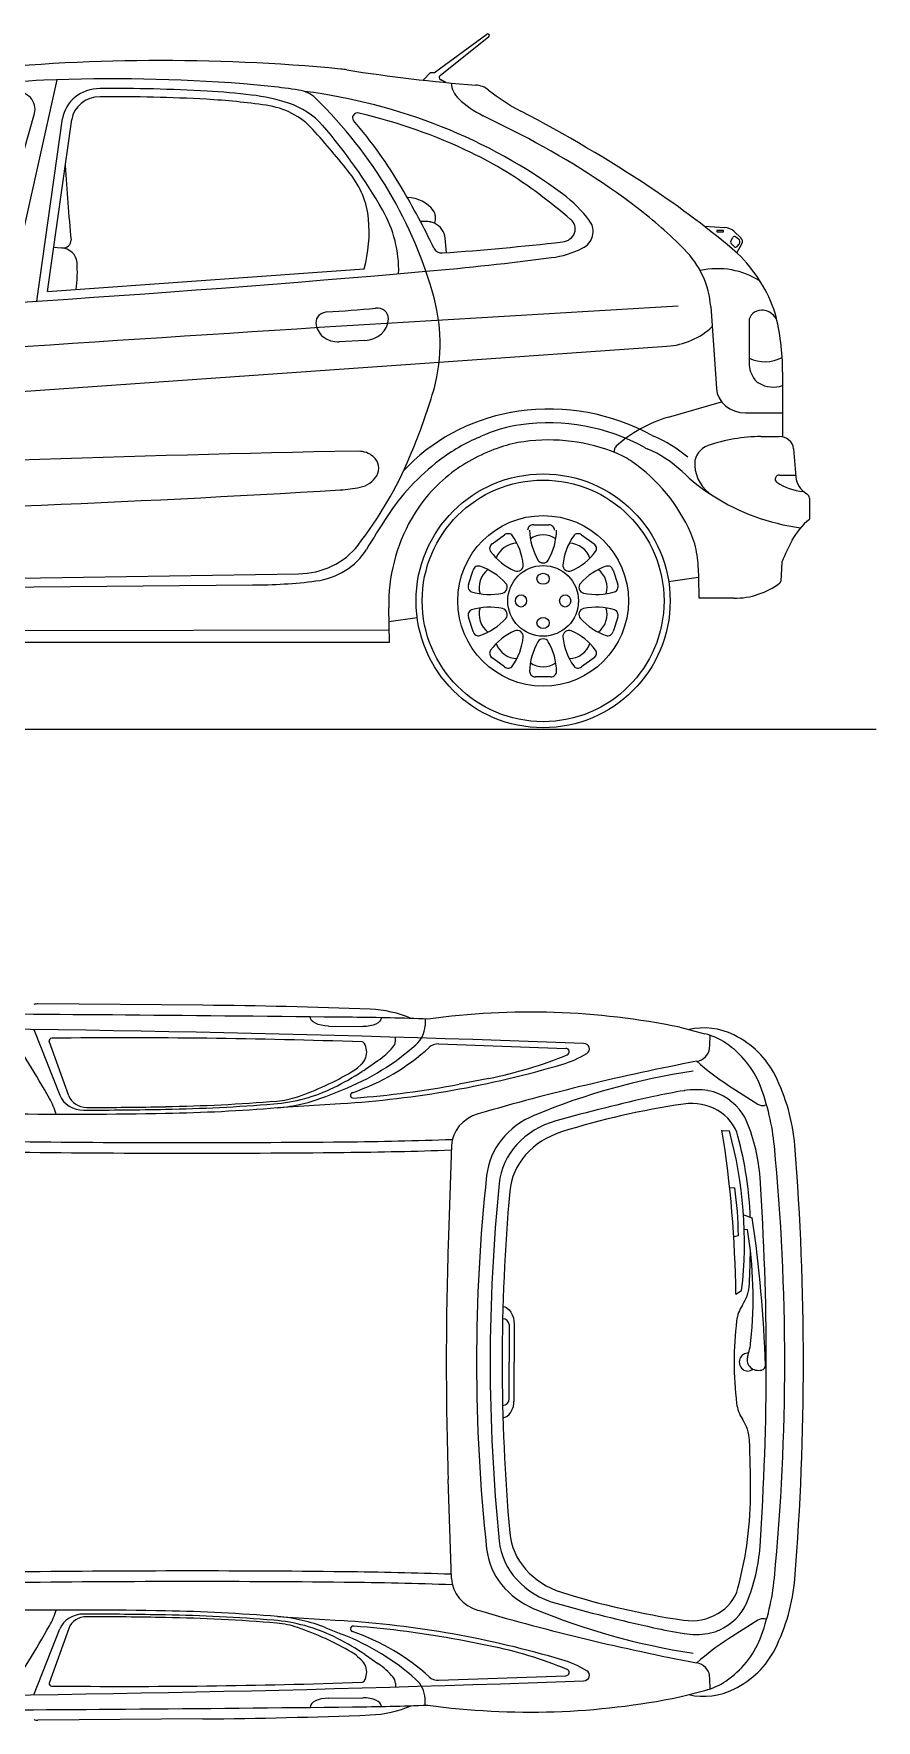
# Model space of a CAD drawing. Header units: millimetres. Extents: x 335 to 18837, y 383 to 11542.
# Drawn here: x 13395 to 15456, y 705 to 4835 of the extents above; entities that cross this region are included whole.
import ezdxf

# ---------------------------------------------------------------- set-up
doc = ezdxf.new("R2010")
doc.units = ezdxf.units.MM
doc.layers.add('dwgmodels.com', color=30, linetype='Continuous')

msp = doc.modelspace()

# ---------------------------------------------------------------- linework, layer by layer
at = {"color": 18, "true_color": 0x000000}
for p, q in [((14374.7, 4740), (14502.8, 4833.5)), ((14388.6, 4732.7), (14508.2, 4827.8)), ((13330.1, 4175.2), (13452.2, 4721.9)), ((14347.5, 4721), (14364.9, 4740)), ((14364.9, 4740), (14374.7, 4740)), ((14403.7, 4715.2), (14389.8, 4722.3)), ((13266.4, 4181.7), (13396.3, 4639.7)), ((13402.1, 4179.8), (13465.2, 4627)), ((13427.9, 4203.4), (13487.3, 4624.5)), ((14351.9, 4374.7), (14340.6, 4374.7)), ((15034.8, 4363.3), (15085, 4360.2)), ((15065.8, 4353.2), (15065.8, 4349.4)), ((15082.2, 4353.2), (15065.8, 4353.2)), ((15065.8, 4349.4), (15082.2, 4349.4)), ((15082.2, 4349.4), (15082.2, 4353.2)), ((15108.1, 4350.5), (15124.4, 4335.2)), ((15112.1, 4337.4), (15118.4, 4332.8)), ((13443.2, 4312), (13461.7, 4310.5)), ((14404.7, 4298.5), (14401.1, 4334.3)), ((15099.6, 4326.5), (15104.5, 4335.8)), ((15100.3, 4321.7), (15107.9, 4313.6)), ((15114.4, 4298.5), (15126.9, 4320.5)), ((15115.7, 4313.9), (15120.4, 4319.7)), ((13427.9, 4203.4), (14202.8, 4259.2)), ((15050.7, 4166.6), (15064.6, 3966.3)), ((15144.6, 4130.1), (15144.6, 4028.9)), ((15211.8, 4136.7), (15204.3, 4145.2)), ((12162.8, 3874.3), (14943.3, 4069.3)), ((14204.8, 4083.4), (14141.9, 4080.3)), ((15226.8, 4006.6), (15226.8, 3847.9)), ((14947.9, 3895.8), (15077.5, 3933.2)), ((15135.5, 3906.3), (15226.8, 3906.3)), ((15173.7, 3848.2), (15217.9, 3848.2)), ((14189.2, 3812.1), (14131.5, 3811.7)), ((14815, 3809.5), (14815.2, 3815.7)), ((15253.4, 3818.4), (15258.8, 3749.8)), ((15219.1, 3754), (15258.4, 3754)), ((15292.4, 3697.3), (15292.4, 3645.6)), ((14516.1, 3585.5), (14546.4, 3607.6)), ((14617, 3632.1), (14654.5, 3632.1)), ((14735, 3607.6), (14765.3, 3585.5)), ((12404.2, 3485.8), (14042.2, 3512.2)), ((14457.9, 3485.6), (14469.4, 3521.3)), ((14812, 3521.3), (14823.5, 3485.6)), ((15225, 3540.6), (15222.4, 3494.4)), ((12355.1, 3471.2), (13929.3, 3484.8)), ((14947.8, 3493.7), (15021.1, 3504.2)), ((15022.4, 3452.3), (15021.4, 3503.5)), ((14264.5, 3344.5), (14263, 3428.9)), ((15107.2, 3452.3), (15022.4, 3452.3)), ((14263.6, 3395.1), (14332.6, 3405)), ((14469.4, 3370.6), (14457.9, 3406.2)), ((14823.5, 3406.2), (14812, 3370.6)), ((12196.2, 3371.7), (14264, 3375.2)), ((12224.6, 3344.5), (14264.5, 3344.5)), ((14546.4, 3284.3), (14516.1, 3306.3)), ((14765.3, 3306.3), (14735, 3284.3)), ((14659.5, 3259.8), (14622, 3259.8)), ((13808.5, 2455.6), (13404.7, 2458.9)), ((13394.8, 2396.4), (13458.5, 2235.3)), ((14115.6, 2404.7), (14199.3, 2403.7)), ((14352.3, 2422.1), (14351.8, 2405.2)), ((14975.2, 2401.8), (15036.8, 2385.9)), ((13480.3, 2233.9), (13432.6, 2368)), ((14279.3, 2367.7), (14279.3, 2377.3)), ((14385.4, 2361), (14696.1, 2349.9)), ((14206.3, 2299), (14236.7, 2320.2)), ((14186.8, 2302.7), (14195.2, 2310.2)), ((14202.1, 2296.2), (14197.3, 2293.1)), ((14508.1, 2276.5), (14435.4, 2262.1)), ((14108.8, 2232.3), (14149.6, 2248.5)), ((14985.5, 2246.5), (14986.3, 2246.6)), ((13991.1, 2204.9), (14145.4, 2214.7)), ((15186.9, 2211.2), (15182.6, 2210.5)), ((15078.6, 2148.6), (15096.5, 2147.9)), ((14416.6, 2112.1), (14408.6, 1868.5)), ((15097.1, 2009.6), (15110, 2008.7)), ((15131, 1942.2), (15152.6, 1934.8)), ((15132.7, 1907.7), (15140.9, 1906.3)), ((15107.2, 1889.4), (15118.6, 1891.7)), ((15112.3, 1748.1), (15126.5, 1756.9)), ((14557.4, 1673.5), (14557.4, 1581.8)), ((14570.1, 1678), (14570.1, 1581.8)), ((14557.4, 1490.1), (14557.4, 1581.8)), ((14570.1, 1485.6), (14570.1, 1581.8)), ((14416.6, 1051.6), (14408.6, 1295.1)), ((13991.1, 958.8), (14145.4, 949)), ((15186.9, 952.4), (15182.6, 953.1)), ((13394.8, 767.3), (13458.5, 928.3)), ((13480.3, 929.8), (13432.6, 795.6)), ((14108.8, 931.3), (14149.6, 915.1)), ((14985.5, 917.1), (14986.3, 917)), ((14202.1, 867.4), (14197.3, 870.5)), ((14508.1, 887.1), (14435.4, 901.5)), ((14186.8, 860.9), (14195.2, 853.5)), ((14206.3, 864.6), (14236.7, 843.4)), ((14279.3, 795.9), (14279.3, 786.3)), ((14385.4, 802.6), (14696.1, 813.7)), ((14115.6, 758.9), (14199.3, 759.9)), ((14352.3, 741.5), (14351.8, 758.5)), ((14975.2, 761.8), (15036.8, 777.7)), ((13808.5, 708.1), (13404.7, 704.8))]:
    msp.add_line(p, q, dxfattribs=at)
for radius in [310.8, 295.8, 208.9, 86.5]:
    msp.add_circle((14640.7, 3445.9), radius, dxfattribs=at)
for centre, radius, start, end in [((14744.4, 3622.3), 200, 55.1693, 67.3129), ((14620.4, 3444.1), 417, 23.7409, 55.1693), ((14819.1, 3531.5), 200, 7.5542, 23.7409)]:
    msp.add_arc(centre, radius, start, end, dxfattribs=at)
for centre, major_axis, ratio, start_param, end_param in [((14505.4, 4830.6), (4.13, 0), 0.9004, -0.839554, 2.252046), ((13706.6, 1000.5), (4185.4, 0), 0.9004, 1.465724, 1.690276), ((13554.6, 2121.1), (-2890.3, 0), 0.9004, -1.524012, -1.316838), ((13590.7, 1427.5), (3661.5, 0), 0.9004, 1.484072, 1.617581), ((13743.7, 3012.3), (1894.7, 0), 0.9004, 1.41234, 1.484072), ((14123.2, 4557.2), (-213.4, 0), 0.9004, 4.53599, 4.607317), ((14773.9, 7843.8), (3494.4, 0), 0.9004, 4.53599, 4.62706), ((14393.3, 4727.9), (7.11, 0), 0.9004, 2.294623, 4.197956), ((14397.1, 4729.8), (-10.8, 0), 0.9004, 0.782959, 1.056363), ((14482.1, 4716.6), (66.1, 0), 0.9004, 3.185395, 3.898299), ((14471.5, 4661.1), (-53.3, 0), 0.9004, 3.981537, 4.62706), ((13350.1, 4650.3), (47.7, 0), 0.9004, -0.249971, 1.673191), ((13557.9, 4616.4), (93.4, 0), 0.9004, 1.580057, 3.015157), ((13557.9, 4616.4), (71.1, 0), 0.9004, 1.580057, 3.015157), ((13590.7, 1427.5), (-3635.2, 0), 0.9004, 4.64969, 4.72165), ((13590.7, 1427.5), (-3612.9, 0), 0.9004, 4.64969, 4.72165), ((13720.6, 3290.9), (1539.3, 0), 0.9004, 1.412665, 1.508098), ((13720.6, 3290.9), (1561.6, 0), 0.9004, 1.438071, 1.508098), ((13869.1, 4292.7), (439.2, 0), 0.9004, 1.225143, 1.438071), ((14031.4, 4633.7), (-71.1, 0), 0.9004, 3.885437, 4.553932), ((13876.6, 3556.6), (1275.4, 0), 0.9004, 0.880995, 1.428758), ((13180.2, 3928.5), (-1227.8, 0), 0.9004, 3.378212, 3.885437), ((14613.7, 4828.6), (247.2, 0), 0.9004, 3.898299, 4.206472), ((14824.6, 5015.7), (-475.6, 0), 0.9004, 0.839945, 1.045177), ((13933.9, 4495.2), (-184.9, 0), 0.9004, 3.8255, 4.554258), ((13955.3, 4508), (184.9, 0), 0.9004, 0.661802, 1.225143), ((14187.1, 4629.2), (-12.8, 0), 0.9004, 4.457451, 6.941218), ((13876.6, 3556.6), (-1243.8, 0), 0.9004, 4.220786, 4.457451), ((9615.6, -3294.5), (-10066.5, 0), 0.9004, 4.196027, 4.206472), ((12856.4, 1960.5), (-3447.1, 0), 0.9004, 4.076866, 4.18677), ((12364.7, 3343.5), (2209.4, 0), 0.9004, 0.615361, 0.683907), ((12954.6, 3806.2), (-1453.4, 0), 0.9004, 3.615427, 3.803395), ((13180.2, 3928.5), (-1259.7, 0), 0.9004, 3.627193, 3.799626), ((13662.7, 3123.8), (1869.5, 0), 0.9004, 0.868246, 1.054435), ((14007.5, 3776.6), (-966.6, 0), 0.9004, 4.012794, 4.220786), ((22631, 4999.2), (9175.5, 0), 0.9004, 3.200548, 3.222733), ((13965.5, 4362.4), (-248.9, 0), 0.9004, 3.2257, 3.756954), ((12123.3, 3426.2), (-2454.9, 0), 0.9004, 3.552603, 3.627193), ((14306.6, 4362.8), (-78.5, 0), 0.9004, 3.713394, 4.689638), ((13299, 3018.6), (2066.9, 0), 0.9004, 0.820681, 0.871201), ((14474.7, 4209.3), (-335.6, 0), 0.9004, 3.725825, 4.022588), ((13574.4, 2837), (-2237.5, 0), 0.9004, 3.95212, 4.076866), ((13797.8, 4349.7), (417.3, 0), 0.9004, -0.243335, 0.084108), ((13928.1, 4255.7), (359.3, 0), 0.9004, -0.026229, 0.473834), ((14348.7, 4387.2), (28.4, 0), 0.9004, 0.081605, 0.571801), ((14303.9, 4383.9), (73.4, 0), 0.9004, -0.207304, 0.081605), ((14683.8, 4356.8), (-35.6, 0), 0.9004, 1.695928, 3.962274), ((14137.7, 3629), (1134.3, 0), 0.9004, 0.726415, 0.868246), ((14351.9, 4296.6), (86.8, 0), 0.9004, 1.414097, 1.570796), ((14361, 4348.4), (-28.4, 0), 0.9004, 4.201862, 4.55569), ((14349.6, 4330.2), (51.7, 0), 0.9004, 0.090115, 1.060269), ((14711.3, 4350.2), (-51.9, 0), 0.9004, 2.076617, 3.725825), ((15082.5, 4328.3), (35.6, 0), 0.9004, 0.767359, 1.501813), ((15109, 4333.9), (4.98, 0), 0.9004, 0.894696, 2.696894), ((13457.8, 4272.2), (-42.7, 0), 0.9004, 3.204814, 4.621795), ((13465.9, 4328.1), (-19.9, 0), 0.9004, 1.480202, 3.222733), ((14393.2, 4317), (-21.3, 0), 0.9004, 0.411011, 1.650623), ((13875.9, 10139.5), (6508.6, 0), 0.9004, -1.49097, -1.445665), ((14629.7, 4482.9), (220.5, 0), 0.9004, -1.427646, -1.064975), ((14791.6, 4152.1), (-259.6, 0), 0.9004, 3.203814, 3.868008), ((15104.1, 4324.6), (4.98, 0), 0.9004, 2.696894, 3.844785), ((15111.7, 4316.5), (4.98, 0), 0.9004, 3.844785, 5.654048), ((14816.3, 4047.2), (408.5, 0), 0.9004, 0.283517, 0.746197), ((15111.8, 4325.3), (-10.7, 0), 0.9004, 2.512455, 4.036289), ((15114.2, 4326.4), (-14.2, 0), 0.9004, 2.669409, 3.908952), ((13092.7, 4251.4), (-408.5, 0), 0.9004, 3.024706, 3.204814), ((13693.2, 10333.1), (-6785, 0), 0.9004, 1.668344, 1.713946), ((15067.4, 4101.4), (-175.5, 0), 0.9004, 4.075664, 4.957471), ((10600.3, 38790.5), (38541.1, 0), 0.9004, -1.52535, -1.473248), ((13861.2, 4076.3), (527.4, 0), 0.9004, -0.26896, 0.23662), ((23122.9, -112754.4), (-130110.9, 0), 0.9004, -1.508101, -1.494575), ((14113.3, 4127.8), (28.4, 0), 0.9004, 1.640976, 3.191179), ((13860.1, 7371.1), (-3582.5, 0), 0.9004, 1.640976, 1.674507), ((14201.4, 4138.2), (-61, 0), 0.9004, 1.626447, 3.108052), ((14233.9, 4137.3), (-28.4, 0), 0.9004, 3.108052, 4.8161), ((15175.3, 4130.1), (30.7, 0), 0.9004, 1.570796, 3.141593), ((15175.3, 4124.2), (-37.2, 0), 0.9004, 3.818728, 4.712389), ((14521.2, 4006.6), (-705.6, 0), 0.9004, 3.141593, 3.369392), ((14138.9, 4128.9), (-54.1, 0), 0.9004, 0.049586, 1.626447), ((14930.2, 4221.3), (169.3, 0), 0.9004, -1.493058, -0.749856), ((15183.5, 4104.5), (81.1, 0), 0.9004, 4.211622, 5.258502), ((15225.1, 4028.9), (80.5, 0), 0.9004, 3.141593, 3.750532), ((15135.5, 3970.3), (-71.1, 0), 0.9004, 0.062222, 1.570796), ((15188.2, 4005.8), (-35.6, 0), 0.9004, 0.608939, 1.00248), ((15204.5, 4028.7), (65.8, 0), 0.9004, 4.144073, 5.056901), ((12576, 4395.3), (-1860.5, 0), 0.9004, 2.776999, 2.872632), ((14654.5, 3482.9), (-480.5, 0), 0.9004, 4.158063, 4.866548), ((14656.4, 3499.8), (-462.4, 0), 0.9004, -1.365501, -0.68737), ((14635.8, 3589), (361.2, 0), 0.9004, 1.723868, 1.776092), ((14654.5, 3482.9), (442.9, 0), 0.9004, 1.01647, 1.725002), ((15044.1, 3625.9), (314.9, 0), 0.9004, 1.8811, 2.366049), ((14674.7, 3485.4), (444.1, 0), 0.9004, 2.010775, 2.274552), ((14455.2, 3905.1), (71.1, 0), 0.9004, -1.130817, -1.095691), ((14635.8, 3589), (-323.7, 0), 0.9004, -1.417788, -1.095691), ((14654.5, 3482.9), (396.6, 0), 0.9004, 1.136124, 1.725002), ((14925.1, 3876.5), (33.6, 0), 0.9004, 4.158063, 4.276503), ((14777.6, 3591.4), (315.7, 0), 0.9004, 0.812265, 1.13491), ((15173.7, 3529.7), (-353.7, 0), 0.9004, -1.570796, -1.196684), ((15217.9, 3816.2), (35.6, 0), 0.9004, 0.069937, 1.570796), ((15421.3, -45894.3), (55219.4, 0), 0.9004, 1.594165, 1.624039), ((14131.8, 3779.7), (35.6, 0), 0.9004, 1.579555, 1.594165), ((14189.6, 3766.2), (-51, 0), 0.9004, 3.94577, 4.721148), ((14674.7, 3485.4), (398.7, 0), 0.9004, 1.923871, 2.274552), ((14635.8, 3589), (-277.3, 0), 0.9004, -1.417788, -1.206424), ((14829.4, 3815.4), (14.2, 0), 0.9004, 2.366049, 3.114057), ((14925.1, 3876.5), (71.1, 0), 0.9004, 4.158063, 4.276503), ((14777.6, 3591.4), (-278.1, 0), 0.9004, 3.893562, 4.276503), ((15063.4, 3782.8), (-51.7, 0), 0.9004, -1.196684, 0), ((13264.2, 4158.8), (-1123.9, 0), 0.9004, 2.535696, 2.776999), ((14194.2, 3770.6), (-44.3, 0), 0.9004, 2.664559, 3.94577), ((14771.6, 3382.5), (594, 0), 0.9004, 2.274552, 2.612178), ((14674.7, 3485.4), (-398.7, 0), 0.9004, -0.867041, -0.466885), ((15346.6, 4070.6), (-500.9, 0), 0.9004, 0.75197, 0.953371), ((15159.8, 3782.8), (148.1, 0), 0.9004, 3.141593, 3.186695), ((15118.4, 3781.1), (106.7, 0), 0.9004, 3.186695, 4.094964), ((11881.5, 33974), (-33679.3, 0), 0.9004, 1.591639, 1.638035), ((14122.6, 4009.4), (-324.6, 0), 0.9004, 1.638035, 1.788604), ((14179.6, 3777.4), (60.7, 0), 0.9004, -1.352989, -0.477033), ((15219.1, 3744.4), (-10.7, 0), 0.9004, -1.570796, 0.893085), ((15285.1, 3818.2), (116, 0), 0.9004, 4.034678, 4.646957), ((15319.2, 3753.6), (-60.6, 0), 0.9004, 0.069937, 0.990385), ((15346.6, 4070.6), (500.9, 0), 0.9004, 4.094964, 4.559795), ((15278.2, 3697.3), (14.2, 0), 0.9004, 0, 0.990385), ((17073.4, 2169.8), (-3260.8, 0), 0.9004, -0.529415, -0.49781), ((14783.1, 3436.2), (520.2, 0), 0.9004, 2.674708, 3.157002), ((15406.2, 3528.6), (-172.7, 0), 0.9004, -0.851284, -0.43561), ((14554, 3597.2), (-11.5, -8.4), 0.9004, 3.128473, 4.712389), ((14416.7, 3499.9), (147.7, 107.3), 0.9004, -0.476706, -0.013119), ((14617, 3619.3), (14.2, 0), 0.9004, 1.570796, 3.154712), ((14790.2, 3621.3), (-182.5, 0), 0.9004, 0.013119, 0.476706), ((14640.7, 3561.6), (-51, 0), 0.9004, 4.056129, 5.368649), ((14491.2, 3621.3), (182.5, 0), 0.9004, -0.476706, -0.013119), ((14654.5, 3619.3), (-14.2, 0), 0.9004, 3.128473, 4.712389), ((14864.7, 3499.9), (-147.7, 107.3), 0.9004, 0.013119, 0.476706), ((14727.4, 3597.2), (11.5, -8.4), 0.9004, 1.570796, 3.154712), ((16001.9, 3279), (829.7, 0), 0.9004, 2.705982, 2.78108), ((14038.9, 3675.4), (-181.4, 0), 0.9004, 1.588659, 2.535696), ((14061.5, 3643.6), (167.1, 0), 0.9004, -1.430867, -0.49781), ((14523.6, 3575.2), (11.5, 8.4), 0.9004, 1.570796, 3.154712), ((14658.6, 3675.7), (-147.7, -107.3), 0.9004, 0.013119, 0.476706), ((14572.7, 3539.5), (-41.3, -30), 0.9004, 4.056129, 5.368649), ((14708.7, 3539.5), (-41.3, 30), 0.9004, 4.056129, 5.368649), ((14622.8, 3675.7), (147.7, -107.3), 0.9004, -0.476706, -0.013119), ((14757.8, 3575.2), (-11.5, 8.4), 0.9004, 3.128473, 4.712389), ((14429.1, 3494.5), (-592.5, 0), 0.9004, 3.158322, 3.260437), ((14481.6, 3517.3), (-4.4, -13.5), 0.9004, 3.128473, 4.712389), ((14530.7, 3481.7), (-15.8, -48.6), 0.9004, 4.056129, 5.368649), ((14427.7, 3357.9), (56.4, 173.6), 0.9004, -0.476706, -0.013119), ((14578.5, 3531.5), (-11.5, -8.4), 0.9004, 0.476706, 2.664886), ((14640.7, 3551.7), (-14.2, 0), 0.9004, 0.476706, 2.664886), ((14702.9, 3531.5), (-11.5, 8.4), 0.9004, 0.476706, 2.664886), ((14853.7, 3357.9), (-56.4, 173.6), 0.9004, 0.013119, 0.476706), ((14750.7, 3481.7), (-15.8, 48.6), 0.9004, 4.056129, 5.368649), ((14799.8, 3517.3), (4.4, -13.5), 0.9004, 1.570796, 3.154712), ((15232.1, 3540.3), (-7.11, 0), 0.9004, -0.360513, -0.052074), ((13929.3, 4489.1), (-1115.4, 0), 0.9004, 1.570796, 1.710726), ((14470, 3481.7), (4.4, 13.5), 0.9004, 1.570796, 3.154712), ((14540.1, 3478.6), (-4.4, -13.5), 0.9004, 0.476706, 2.664886), ((14741.3, 3478.6), (-4.4, 13.5), 0.9004, 0.476706, 2.664886), ((14811.4, 3481.7), (-4.4, 13.5), 0.9004, 3.128473, 4.712389), ((15107.2, 3608.3), (173.2, 0), 0.9004, 4.712389, 5.420741), ((15215.3, 3494.7), (7.11, 0), 0.9004, -0.862445, -0.052074), ((14520.2, 3642.3), (-56.4, -173.6), 0.9004, 0.013119, 0.476706), ((14520.2, 3249.5), (-56.4, 173.6), 0.9004, -0.476706, -0.013119), ((14530.7, 3410.2), (15.8, -48.6), 0.9004, 4.056129, 5.368649), ((14761.3, 3642.3), (56.4, -173.6), 0.9004, -0.476706, -0.013119), ((14761.3, 3249.5), (56.4, 173.6), 0.9004, 0.013119, 0.476706), ((14750.7, 3410.2), (15.8, 48.6), 0.9004, 4.056129, 5.368649), ((14470, 3410.2), (4.4, -13.5), 0.9004, 3.128473, 4.712389), ((14427.7, 3534), (56.4, -173.6), 0.9004, 0.013119, 0.476706), ((14540.1, 3413.2), (4.4, -13.5), 0.9004, 0.476706, 2.664886), ((14741.3, 3413.2), (4.4, 13.5), 0.9004, 0.476706, 2.664886), ((14853.7, 3534), (-56.4, -173.6), 0.9004, -0.476706, -0.013119), ((14811.4, 3410.2), (-4.4, -13.5), 0.9004, 1.570796, 3.154712), ((14481.6, 3374.5), (-4.4, 13.5), 0.9004, 1.570796, 3.154712), ((14658.6, 3216.2), (-147.7, 107.3), 0.9004, -0.476706, -0.013119), ((14416.7, 3392), (147.7, -107.3), 0.9004, 0.013119, 0.476706), ((14578.5, 3360.3), (11.5, -8.4), 0.9004, 0.476706, 2.664886), ((14790.2, 3270.6), (-182.5, 0), 0.9004, -0.476706, -0.013119), ((14640.7, 3340.1), (14.2, 0), 0.9004, 0.476706, 2.664886), ((14491.2, 3270.6), (182.5, 0), 0.9004, 0.013119, 0.476706), ((14702.9, 3360.3), (11.5, 8.4), 0.9004, 0.476706, 2.664886), ((14864.7, 3392), (-147.7, -107.3), 0.9004, -0.476706, -0.013119), ((14622.8, 3216.2), (147.7, 107.3), 0.9004, 0.013119, 0.476706), ((14799.8, 3374.5), (4.4, 13.5), 0.9004, 3.128473, 4.712389), ((14523.6, 3316.7), (11.5, -8.4), 0.9004, 3.128473, 4.712389), ((14572.7, 3352.4), (41.3, -30), 0.9004, 4.056129, 5.368649), ((14708.7, 3352.4), (41.3, 30), 0.9004, 4.056129, 5.368649), ((14757.8, 3316.7), (-11.5, -8.4), 0.9004, 1.570796, 3.154712), ((14554, 3294.7), (-11.5, 8.4), 0.9004, 1.570796, 3.154712), ((14622, 3272.6), (14.2, 0), 0.9004, 3.128473, 4.712389), ((14640.7, 3330.3), (51, 0), 0.9004, 4.056129, 5.368649), ((14659.5, 3272.6), (-14.2, 0), 0.9004, 1.570796, 3.154712), ((14727.4, 3294.7), (11.5, 8.4), 0.9004, 3.128473, 4.712389), ((11788, -179327.9), (205921.2, 0), 0.8827, 1.561903, 1.566913), ((13404.4, 2431.7), (30.8, 0), 0.8827, 1.561481, 1.897474), ((13698.1, -8003.3), (11849.2, 0), 0.8827, 1.526943, 1.561481), ((14206.5, 2223.2), (252.5, 0), 0.8827, 1.112933, 1.526943), ((14608.2, 1003.4), (1626.2, 0), 0.8827, 1.343122, 1.724692), ((12502, -45809.5), (54619.2, 0), 0.8827, 1.529822, 1.569477), ((11167.3, 1238.7), (-2527.4, 0), 0.8827, 3.600866, 3.687185), ((12325.1, -126020.1), (145526.9, 0), 0.8827, 1.558087, 1.561903), ((14089.7, -3468), (-6678, 0), 0.8827, 4.672065, 4.69968), ((14274.7, 2406.8), (77.1, 0), 0.8827, -0.778936, -0.023822), ((15033.8, 2268.9), (148.7, 0), 0.8827, 1.052527, 1.820314), ((13438.5, 2369.6), (6.17, 0), 0.8827, 1.582693, 3.445418), ((13614.7, -10705.4), (-14819.7, 0), 0.8827, 4.67304, 4.724285), ((13903.8, 2730), (598.3, 0), 0.8827, -1.147476, -0.778936), ((14197.5, 2360.4), (-6.17, 0), 0.8827, 3.628046, 4.67304), ((14155.7, 2341), (53.4, 0), 0.8827, -0.304701, 0.486453), ((14251.5, 2367.7), (27.7, 0), 0.8827, -0.663933, 0), ((14384.2, 2333.8), (-30.8, 0), 0.8827, 4.672068, 5.518735), ((14738.7, 2348.8), (15.4, 0), 0.8827, -0.972024, 1.529822), ((14993.5, 2255.3), (154.1, 0), 0.8827, 0.911333, 1.286398), ((14738.5, 2375.8), (310.7, 0), 0.8827, -0.096125, 0.023218), ((14934.8, 2188.5), (-249.9, 0), 0.8827, 3.46867, 4.052925), ((14988.7, 2199.1), (239.8, 0), 0.8827, 0.414962, 1.052527), ((13982.4, 2673.9), (525.9, 0), 0.8827, -1.197889, -0.76445), ((14162.5, 2339.1), (46.2, 0), 0.8827, -0.785765, -0.304701), ((14102.3, 2470.8), (217.2, 0), 0.8827, -0.903513, -0.663933), ((16109.1, -2146.7), (-5175.1, 0), 0.8827, -1.358044, -1.250982), ((14304.1, 3079), (-931.7, 0), 0.8827, 1.791637, 2.009289), ((14606.8, 2519.5), (-249.5, 0), 0.8827, 1.895736, 2.169569), ((14695.7, 2341.8), (-9.25, 0), 0.8827, 2.009289, 4.672068), ((15007.9, 2352.9), (40.1, 0), 0.8827, -1.358044, -0.096125), ((15481, 2725), (653.9, 0), 0.8827, 3.923214, 4.080236), ((13775.8, 2823.4), (-720.5, 0), 0.8827, 1.946583, 2.153466), ((13805.1, 2765.2), (-663.3, 0), 0.8827, 2.080126, 2.203484), ((13988.1, 4140.5), (2187.4, 0), 0.8827, -1.498847, -1.245857), ((14121.4, 2360.5), (92.5, 0), 0.8827, -0.988127, -0.785765), ((14110.9, 2405.9), (-154.1, 0), 0.8827, 2.203484, 2.23808), ((15262.8, 984.9), (-1505.3, 0), 0.8827, -1.400503, -1.129659), ((14671.7, 2075.8), (-586.2, 0), 0.8827, 3.211966, 3.556554), ((13516.8, 2253.3), (-61.7, 0), 0.8827, 0.336292, 1.573487), ((13524.4, 2246.1), (-46.2, 0), 0.8827, 0.303826, 1.57419), ((13948.1, 2539.2), (-370, 0), 0.8827, 1.661231, 2.080126), ((13972.3, 2383.6), (-185, 0), 0.8827, 1.663495, 1.946583), ((13956.8, 2530), (-370, 0), 0.8827, 1.663473, 1.994117), ((14176.8, 2235.3), (7.71, 0), 0.8827, 1.943703, 4.794307), ((14012.2, 4004.7), (2019, 0), 0.8827, -1.488878, -1.359603), ((15877.2, -1178.7), (3983.2, 0), 0.8827, 1.815867, 1.878145), ((15209.9, 1176.1), (-1233.2, 0), 0.8827, -1.387806, -1.325725), ((15014.8, 2110.6), (-156.7, 0), 0.8827, 4.526043, 4.895379), ((15025.3, 2159.8), (99.9, 0), 0.8827, 1.104616, 1.38445), ((15007, 2127.7), (-140.7, 0), 0.8827, 3.491961, 4.246209), ((19869, 8013.5), (-8080.2, 0), 0.8827, 0.938643, 0.949552), ((14500, 2058.3), (709.1, 0), 0.8827, 0.084696, 0.327078), ((13487.6, 11810), (10899.6, 0), 0.8827, 4.662792, 4.73344), ((13205.7, 2128.5), (253.4, 0), 0.8827, 0.273964, 0.459273), ((13487.6, 11810), (10888.4, 0), 0.8827, -1.568106, -1.549746), ((13487.6, 11810), (-10881.2, 0), 0.8827, 1.57419, 1.591847), ((13636.4, 5573.7), (-3814.5, 0), 0.8827, 1.591847, 1.663495), ((13636.4, 5573.7), (3821.8, 0), 0.8827, -1.549746, -1.480362), ((13636.4, 5573.7), (-3832.9, 0), 0.8827, 1.591847, 1.663473), ((14512.1, 2109.6), (95.6, 0), 0.8827, 1.890611, 3.112497), ((15274.7, 680), (-1761.6, 0), 0.8827, -1.405044, -1.22985), ((15003.4, 2111.6), (117.2, 0), 0.8827, 0.230583, 1.736549), ((15178.5, 2229.2), (21.6, 0), 0.8827, 4.091145, 4.902508), ((14708.2, 2021.6), (206.6, 0), 0.8827, 2.011934, 3.045997), ((14732.7, 2003.8), (200.4, 0), 0.8827, 1.878145, 3.053171), ((11632.7, 1720.8), (3479.7, 0), 0.8827, 0.008885, 0.140188), ((13815, 1874.9), (1318.3, 0), 0.8827, -0.101556, 0.236791), ((14625.1, 2004.5), (-547.3, 0), 0.8827, 3.201769, 3.491961), ((13780, 29504.2), (-31024, 0), 0.8827, 1.556412, 1.582841), ((14037.1, 10660.8), (9675.1, 0), 0.8827, -1.558752, -1.531352), ((14749.6, 1986.4), (191.1, 0), 0.8827, 1.911743, 3.062422), ((13983.6, 1900.3), (1164.7, 0), 0.8827, 0.035228, 0.230583), ((8141.8, 1581.8), (-7090.1, 0), 0.8827, 3.141593, 3.226289), ((6732.4, 1581.8), (-8545.3, 0), 0.8827, 3.141593, 3.211966), ((13780, 29504.2), (-31053.4, 0), 0.8827, 1.556412, 1.582841), ((14037.1, 10660.8), (-9704.4, 0), 0.8827, 1.582841, 1.609871), ((19904.3, 1581.8), (5426.5, 0), 0.8827, 3.045997, 3.141593), ((6676.5, 1581.8), (-8510.3, 0), 0.8827, 3.141593, 3.201769), ((20125.8, 1581.8), (5614.6, 0), 0.8827, 3.053171, 3.141593), ((20527.4, 1581.8), (-5987, 0), 0.8827, -0.079171, 0), ((13735.3, 1871.6), (1383.5, 0), 0.8827, 0.016485, 0.112498), ((13836.1, 1739.1), (-1318.4, 0), 0.8827, 3.050841, 3.285741), ((11132.2, 1475.3), (4053.9, 0), 0.8827, 0.027388, 0.128772), ((25567.7, 1581.8), (11163.9, 0), 0.8827, 3.112497, 3.141593), ((10530.3, 1914.4), (-4618.1, 0), 0.8827, 3.106928, 3.127306), ((15022.3, 1776.9), (-123.3, 0), 0.8827, 2.608693, 3.106928), ((15221.4, 1673.2), (-107.8, 0), 0.8827, -0.5329, -0.103265), ((14541.2, 1673.5), (16.2, 0), 0.8827, 0, 1.552086), ((16220.4, 1581.8), (-1112.2, 0), 0.8827, -0.103265, 0), ((14903.5, 1653.3), (246.6, 0), 0.8827, -0.278308, -0.090752), ((25567.7, 1581.8), (-11163.9, 0), 0.8827, 0, 0.029096), ((19904.3, 1581.8), (5426.5, 0), 0.8827, 3.141593, 3.237188), ((20125.8, 1581.8), (5614.6, 0), 0.8827, 3.141593, 3.230015), ((20527.4, 1581.8), (-5987, 0), 0.8827, 0, 0.079171), ((16220.4, 1581.8), (1112.2, 0), 0.8827, 3.141593, 3.244857), ((15141.3, 1581.8), (0, 21.8), 0.946478, -0.110324, 3.811328), ((15168, 1586.6), (28.4, 0), 0.8827, 2.863284, 4.984461), ((6676.5, 1581.8), (8510.3, 0), 0.8827, -0.060177, 0), ((15172.3, 1573), (12.3, 0), 0.8827, -1.298724, 0.027388), ((8141.8, 1581.8), (7090.1, 0), 0.8827, -0.084696, 0), ((6732.4, 1581.8), (8545.3, 0), 0.8827, -0.070373, 0), ((14541.2, 1490.1), (-16.2, 0), 0.8827, 1.589507, 3.141593), ((14541.2, 1490.1), (0, 44.6), 0.646365, 3.179402, 4.712389), ((15221.4, 1490.4), (107.8, 0), 0.8827, 3.244857, 3.674493), ((15022.3, 1386.8), (123.3, 0), 0.8827, 0.034664, 0.5329), ((10530.3, 1249.3), (4618.1, 0), 0.8827, 0.004612, 0.034664), ((13983.6, 1263.3), (-1164.7, 0), 0.8827, 2.91101, 3.146205), ((14749.6, 1177.2), (191.1, 0), 0.8827, 3.220764, 4.371442), ((14708.2, 1142), (-206.6, 0), 0.8827, 0.095595, 1.129659), ((14732.7, 1159.8), (200.4, 0), 0.8827, 3.230015, 4.40504), ((14625.1, 1159.1), (547.3, 0), 0.8827, -0.350368, -0.060177), ((13780, -26340.5), (31053.4, 0), 0.8827, 1.558752, 1.585181), ((13780, -26340.5), (31024, 0), 0.8827, 1.558752, 1.585181), ((14037.1, -7497.2), (9675.1, 0), 0.8827, 1.531352, 1.558752), ((14037.1, -7497.2), (9704.4, 0), 0.8827, 1.531721, 1.558752), ((14512.1, 1054), (-95.6, 0), 0.8827, 0.029096, 1.250982), ((14500, 1105.3), (-709.1, 0), 0.8827, 2.814515, 3.056897), ((14671.7, 1087.8), (586.2, 0), 0.8827, -0.414962, -0.070373), ((15274.7, 2483.6), (1761.6, 0), 0.8827, 4.371442, 4.546636), ((15003.4, 1052), (117.2, 0), 0.8827, 4.546636, 6.052603), ((15007, 1035.9), (-140.7, 0), 0.8827, 2.036977, 2.791224), ((13487.6, -8646.4), (-10899.6, 0), 0.8827, 4.691338, 4.761986), ((13205.7, 1035.1), (-253.4, 0), 0.8827, 2.68232, 2.867629), ((13516.8, 910.4), (61.7, 0), 0.8827, 1.568106, 2.805301), ((13524.4, 917.6), (46.2, 0), 0.8827, 1.567403, 2.837767), ((13487.6, -8646.4), (10888.4, 0), 0.8827, 1.549746, 1.568106), ((13487.6, -8646.4), (-10881.2, 0), 0.8827, 4.691338, 4.708996), ((13636.4, -2410), (3814.5, 0), 0.8827, 1.478097, 1.549746), ((13636.4, -2410), (3821.8, 0), 0.8827, 1.480362, 1.549746), ((13636.4, -2410), (3832.9, 0), 0.8827, 1.478119, 1.549746), ((13956.8, 633.6), (370, 0), 0.8827, 1.147476, 1.478119), ((16109.1, 5310.4), (5175.1, 0), 0.8827, 4.392575, 4.499637), ((15262.8, 2178.7), (1505.3, 0), 0.8827, 4.271251, 4.542095), ((15877.2, 4342.4), (3983.2, 0), 0.8827, 4.40504, 4.467318), ((19869, -4849.8), (8080.2, 0), 0.8827, 2.19204, 2.20295), ((15178.5, 934.4), (-21.6, 0), 0.8827, 4.52227, 5.333633), ((11167.3, 1924.9), (-2527.4, 0), 0.8827, 2.596001, 2.68232), ((13948.1, 624.4), (370, 0), 0.8827, 1.061466, 1.480362), ((13972.3, 780), (185, 0), 0.8827, 1.19501, 1.478097), ((13775.8, 340.3), (-720.5, 0), 0.8827, 4.129719, 4.336603), ((13805.1, 398.4), (-663.3, 0), 0.8827, 4.079701, 4.203059), ((13988.1, -976.9), (-2187.4, 0), 0.8827, 4.38745, 4.640439), ((13903.8, 433.6), (-598.3, 0), 0.8827, 3.920528, 4.289069), ((14176.8, 928.3), (7.71, 0), 0.8827, 1.488878, 4.339482), ((13982.4, 489.7), (525.9, 0), 0.8827, 0.76445, 1.197889), ((14012.2, -841.1), (2019, 0), 0.8827, 1.359603, 1.488878), ((15209.9, 1987.5), (-1233.2, 0), 0.8827, 1.325725, 1.387806), ((15014.8, 1053.1), (-156.7, 0), 0.8827, 1.387806, 1.757142), ((15025.3, 1003.8), (-99.9, 0), 0.8827, 1.757142, 2.036977), ((14121.4, 803.2), (-92.5, 0), 0.8827, 3.927358, 4.129719), ((14110.9, 757.7), (-154.1, 0), 0.8827, 4.045105, 4.079701), ((14304.1, 84.6), (931.7, 0), 0.8827, 1.132303, 1.349956), ((15481, 438.6), (-653.9, 0), 0.8827, -0.938643, -0.781621), ((14934.8, 975.1), (249.9, 0), 0.8827, -0.911333, -0.327078), ((14988.7, 964.5), (239.8, 0), 0.8827, -1.052527, -0.414962), ((14162.5, 824.6), (-46.2, 0), 0.8827, 3.446294, 3.927358), ((14155.7, 822.7), (-53.4, 0), 0.8827, 2.655139, 3.446294), ((14102.3, 692.8), (-217.2, 0), 0.8827, 3.805525, 4.045105), ((14606.8, 644.2), (-249.5, 0), 0.8827, 4.113617, 4.38745), ((14695.7, 821.9), (-9.25, 0), 0.8827, 1.611118, 4.273896), ((14738.7, 814.9), (-15.4, 0), 0.8827, 1.611771, 4.113617), ((15007.9, 810.7), (-40.1, 0), 0.8827, 3.237718, 4.499637), ((12502, 48973.1), (-54619.2, 0), 0.8827, 1.572115, 1.611771), ((13438.5, 794), (-6.17, 0), 0.8827, -0.303826, 1.5589), ((13614.7, 13869), (14819.7, 0), 0.8827, 4.700493, 4.751738), ((14197.5, 803.2), (-6.17, 0), 0.8827, 1.610145, 2.655139), ((14251.5, 795.9), (-27.7, 0), 0.8827, 3.141593, 3.805525), ((14274.7, 756.9), (-77.1, 0), 0.8827, 3.165414, 3.920528), ((14384.2, 829.8), (30.8, 0), 0.8827, 3.906043, 4.75271), ((14993.5, 908.3), (154.1, 0), 0.8827, -1.286398, -0.911333), ((14738.5, 787.8), (-310.7, 0), 0.8827, 3.118375, 3.237718), ((14116, 736.8), (45.5, 0.5), 0.486809, 1.572952, 3.141292), ((14199.6, 737.8), (45.5, 0.5), 0.486809, 0.012448, 1.572952), ((14608.2, 2160.2), (1626.2, 0), 0.8827, 4.558493, 4.940063), ((15033.8, 894.7), (148.7, 0), 0.8827, 4.462872, 5.230659), ((11788, 182491.6), (-205921.2, 0), 0.8827, 1.57468, 1.579689), ((13404.4, 732), (-30.8, 0), 0.8827, 1.244119, 1.580111), ((12325.1, 129183.7), (-145526.9, 0), 0.8827, 1.579689, 1.583506), ((13698.1, 11166.9), (-11849.2, 0), 0.8827, 1.580111, 1.614649), ((14089.7, 6631.6), (6678, 0), 0.8827, -1.558087, -1.530472), ((14206.5, 940.4), (252.5, 0), 0.8827, -1.526943, -1.112933)]:
    msp.add_ellipse(centre, major_axis=major_axis, ratio=ratio, start_param=start_param, end_param=end_param, dxfattribs=at)
for centre, major_axis in [((14640.7, 3500), (15, 0)), ((14586.7, 3445.9), (0, 15)), ((14694.7, 3445.9), (0, -15)), ((14640.7, 3391.9), (-15, 0))]:
    msp.add_ellipse(centre, major_axis=major_axis, ratio=0.9004, dxfattribs=at)
at = {"color": 18, "true_color": 0x000000, "extrusion": (0, 0, -1)}
for centre, major_axis, ratio, start_param, end_param in [((14116, 2426.8), (-45.5, 0.5), 0.486809, -1.568641, -0.000301), ((14199.6, 2425.8), (-45.5, 0.5), 0.486809, 3.154041, 4.714544), ((14541.2, 1673.5), (0, 44.6), 0.646365, 0.037809, 1.570796)]:
    msp.add_ellipse(centre, major_axis=major_axis, ratio=ratio, start_param=start_param, end_param=end_param, dxfattribs=at)
at = {"layer": 'dwgmodels.com', "color": 18, "true_color": 0x000000}
msp.add_line((10860.7, 3132), (15455.8, 3132), dxfattribs=at)

doc.saveas('drawing.dxf')
